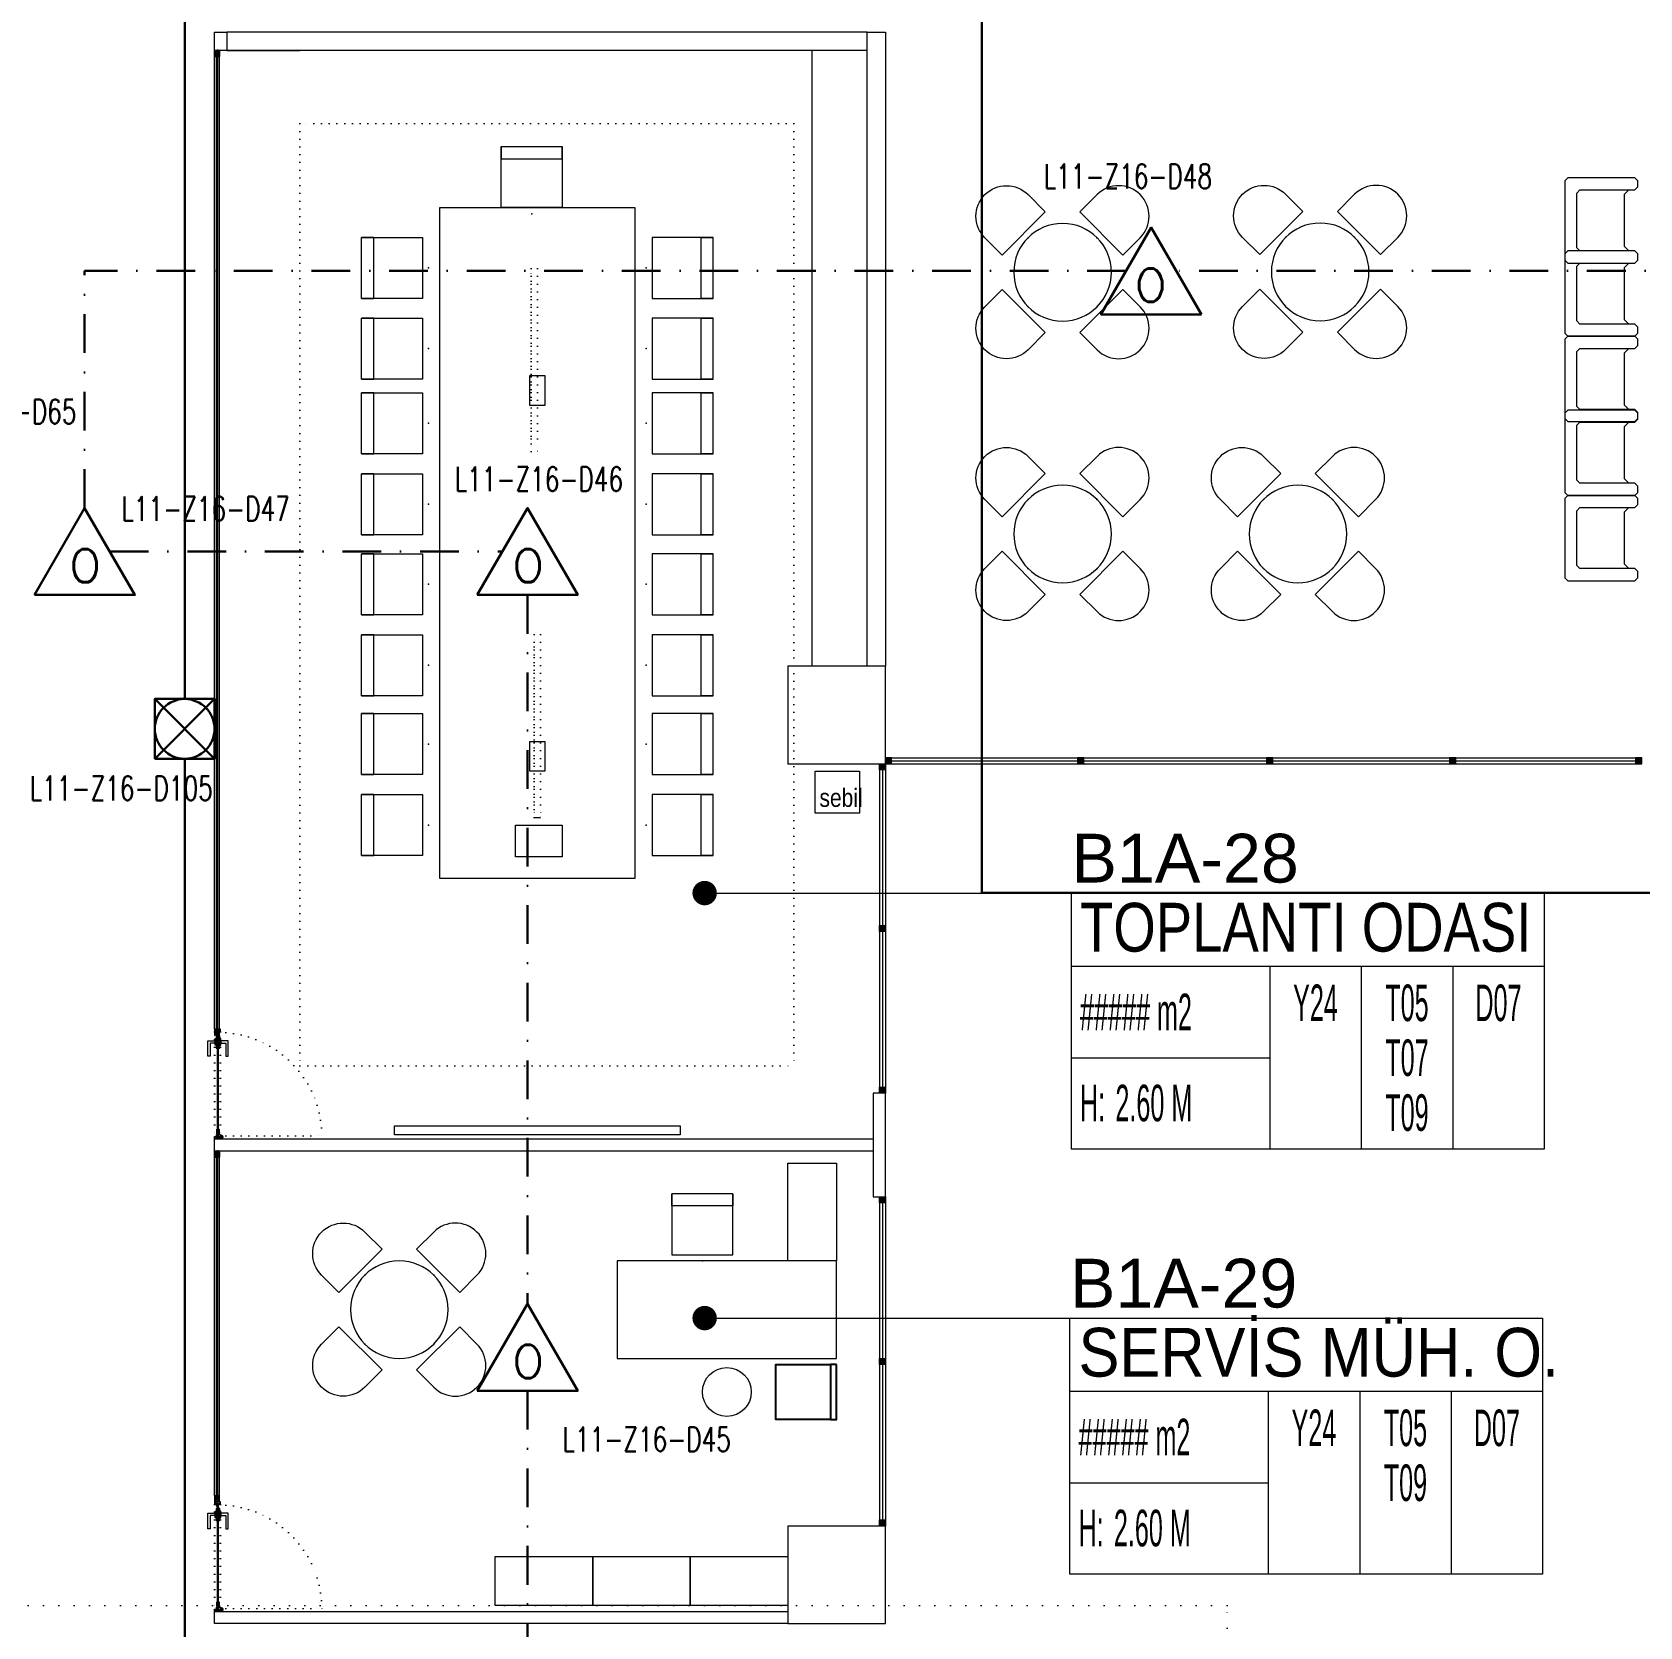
# Model space of a CAD drawing. Header units: metres. Extents: x -19121 to 152404, y -12107 to 29421.
# Drawn here: x 84940 to 86258, y 5682 to 6990 of the extents above; entities that cross this region are included whole.
import ezdxf
from ezdxf.enums import TextEntityAlignment as Align

# ---------------------------------------------------------------- set-up
doc = ezdxf.new("R2010")
doc.units = ezdxf.units.M
doc.header["$LTSCALE"] = 50
doc.header["$MEASUREMENT"] = 0
doc.linetypes.add('DASHDOT', pattern=[25.4, 12.7, -6.35, 0, -6.35])
doc.linetypes.add('DOT2', pattern=[0.125, 0, -0.125])
doc.layers.get('0').update_dxf_attribs({"color": 9, "lineweight": 9})
for name, color, linetype, lineweight in [('0 @ 1', 9, 'Continuous', 9), ('00', 9, 'Continuous', 9), ('01', 9, 'Continuous', 9), ('05', 9, 'Continuous', 9), ('06C', 9, 'Continuous', 9), ('06D', 9, 'Continuous', 9), ('07K', 9, 'Continuous', 9), ('10', 9, 'Continuous', 9), ('11', 9, 'Continuous', 9), ('15', 9, 'Continuous', 9), ('20', 9, 'DOT2', 9), ('21_mahal200', 9, 'Continuous', 9), ('E-DEDEKTÖR NUMARALARI', 20, 'Continuous', 30), ('E-DUVAR TİPİ FLAŞÖR', 7, 'Continuous', 30), ('E-KABLO', 7, 'Continuous', 30), ('E-OPTİK DUMAN DEDEKTÖRÜ', 7, 'Continuous', 30)]:
    doc.layers.add(name, color=color, linetype=linetype, lineweight=lineweight)
doc.styles.add('Arial', font='arial.ttf', dxfattribs={"height": 2.5})
doc.styles.add('E-YAZI', font='txttw.shx', dxfattribs={"height": 200})
doc.styles.add('MuuM_TEXT-STANDART', font='ARIALN.TTF')
doc.dimstyles.new('MuuM_DIM200', dxfattribs={"dimscale": 20, "dimtxt": 2, "dimasz": 1, "dimexe": 1, "dimexo": 1, "dimgap": 1, "dimtad": 1, "dimdec": 1, "dimrnd": 0.5, "dimdsep": 46, "dimtxsty": 'MuuM_TEXT-STANDART', "dimblk": 'ARCHTICK', "dimcen": 0, "dimdle": 0.15, "dimclrd": 256, "dimclre": 256, "dimclrt": 256, "dimadec": 0, "dimazin": 0, "dimtfac": 5, "dimtdec": 1, "dimtix": 1, "dimtmove": 2, "dimatfit": 3, "dimldrblk": 'DOT', "dimfxl": 3, "dimfxlon": 1, "dimtolj": 1, "dimlwd": -1, "dimlwe": -1, "dimarcsym": 0})
pattern_1 = [(225, (-604.72494, -2171.82614), (-0.0883883476, 0.0883883476), []), (135, (-604.72494, -2171.82614), (0.0883883476, 0.0883883476), [])]

# ---------------------------------------------------------------- blocks, each defined once
blk = doc.blocks.new('100_OPTİK DUMAN DEDEKTÖRÜ 085')
at = {"layer": 'E-OPTİK DUMAN DEDEKTÖRÜ', "color": 4}
blk.add_lwpolyline([(2.059, 0), (0, 3.566), (-2.059, 0)], close=True, dxfattribs=at)
at = {"layer": 'E-OPTİK DUMAN DEDEKTÖRÜ', "color": 3, "style": 'E-YAZI'}
blk.add_text('O', height=1.36, dxfattribs=at).set_placement((-0.022, 1.201), align=Align.MIDDLE)
blk = doc.blocks.new('100_DUVAR TİPİ FLAŞÖR 085')
at = {"layer": 'E-DUVAR TİPİ FLAŞÖR', "color": 4}
blk.add_line((-1.224, 2.448), (1.224, 0), dxfattribs=at)
blk.add_lwpolyline([(-1.224, 0), (-1.224, 2.448), (1.224, 2.448), (1.224, 0)], close=True, dxfattribs=at)
blk.add_lwpolyline([(1.224, 2.448), (-1.224, 0)], dxfattribs=at)
blk.add_circle((0, 1.224), 1.224, dxfattribs=at)
blk = doc.blocks.new('p-kolon_80x80')
blk.add_lwpolyline([(-40, -40), (40, -40), (40, 40), (-40, 40)], close=True)
blk = doc.blocks.new('1.Bod.Ara.Sitatik Elk')
at = {"layer": '01'}
for p in [(1600, -2200), (1600, -2905)]:
    blk.add_blockref('p-kolon_80x80', p, dxfattribs=at)
blk = doc.blocks.new('p-strahle-alüminyumdoğramaprofili')
at = {"layer": '10'}
h = blk.add_hatch(dxfattribs=at)
h.set_pattern_fill('NET', color=256, angle=315, style=0)
h.set_pattern_definition(pattern_1)
h.paths.add_polyline_path([(-4.6, 2.6), (-4.7, 2.6), (-4.7, 2.8), (-4.7, 2.8), (-4.7, 2.8), (-4.7, 2.9), (-5, 2.9), (-5, 2.8), (-4.9, 2.8), (-5, 2.6), (-5.1, 2.7), (-5.2, 2.3), (-5.1, 2.3), (-5.1, 2.3), (-5, 2.5, 0.2599), (-4.9, 2.3), (-4.7, 2.3, 0.382682)])
h.paths.add_polyline_path([(-4.9, 2.5), (-4.7, 2.5, -2.16717)], flags=16)
h = blk.add_hatch(dxfattribs=at)
h.set_pattern_fill('NET', color=256, angle=315, style=0)
h.set_pattern_definition(pattern_1)
h.paths.add_polyline_path([(-4.6, 0.9), (-4.7, 0.9), (-4.7, 0.8), (-4.7, 0.7), (-4.7, 0.7), (-4.7, 0.6), (-5, 0.6), (-5, 0.7), (-4.9, 0.7), (-5, 0.9), (-5.1, 0.9), (-5.2, 1.2), (-5.1, 1.2), (-5.1, 1.2), (-5, 1, -0.2599), (-4.9, 1.2), (-4.7, 1.2, -0.382682)])
h.paths.add_polyline_path([(-4.9, 1), (-4.7, 1, 2.16717)], flags=16)
h = blk.add_hatch(dxfattribs=at)
h.set_pattern_fill('NET', color=256, angle=315, style=0)
h.set_pattern_definition([(225, (-608.45214, -2173.53612), (-0.0883883476, 0.0883883476), []), (135, (-608.45214, -2173.53612), (0.0883883476, 0.0883883476), [])])
h.paths.add_polyline_path([(-3.5, 2.3), (-3.5, 2.6), (-4.5, 2.6), (-4.5, 2.3)])
h = blk.add_hatch(dxfattribs=at)
h.set_pattern_fill('NET', color=256, angle=315, style=0)
h.set_pattern_definition([(225, (-608.45214, -2180.04526), (-0.0883883476, 0.0883883476), []), (135, (-608.45214, -2180.04526), (0.0883883476, 0.0883883476), [])])
h.paths.add_polyline_path([(-3.5, 0.9), (-3.5, 1.2), (-4.5, 1.2), (-4.5, 0.9)])
h = blk.add_hatch(dxfattribs=at)
h.set_pattern_fill('NET', color=256, angle=315, style=0)
h.set_pattern_definition([(225, (-629.50454, -2177.58922), (-0.0883883476, 0.0883883476), []), (135, (-629.50454, -2177.58922), (0.0883883476, 0.0883883476), [])])
h.paths.add_polyline_path([(0, 0.7), (0, 1.7), (-0.2, 1.7), (-0.2, 0.7)])
for points in [[(-5.1, 2.7), (-5.2, 2.3)], [(-5.1, 0.9), (-5.2, 1.2)], [(-4.9, 3.6), (-4.9, 3.2), (-4.6, 3.2), (-4.6, 2.9), (-4.5, 2.9), (-4.6, 2.6), (-4.7, 2.6), (-4.7, 2.8), (-4.7, 2.8), (-4.7, 2.8), (-4.7, 3), (-5, 3), (-5, 2.8), (-4.9, 2.8), (-5, 2.6), (-5.1, 2.7), (-5.1, 3.8), (-0.1, 3.8)], [(-5, 2.5), (-5.1, 2.3), (-5.1, 2.3)], [(-5, 1), (-5.1, 1.2), (-5.1, 1.2)], [(-4.7, 2.9), (-5, 2.9)], [(-4.7, 0.6), (-5, 0.6)], [(-2.8, 0.2), (-2.7, 0.2), (-2.7, 0), (-4.9, 0), (-4.9, 0.2), (-4.6, 0.2), (-4.6, 0.7), (-2.7, 0.7)], [(-4.5, 2.9), (-4.5, 2.9), (-4.5, 2.3)], [(-4.5, 0.9), (-4.5, 0.9), (-4.5, 1.3)], [(-3.5, 2.3), (-3.5, 2.6)], [(-3.5, 1.3), (-3.5, 0.9)], [(-2.1, 0.9), (-2.1, 2.6)], [(-0.2, 0.7), (0, 0.7), (0, 1.7)], [(-0.2, 1.7), (0, 1.7)]]:
    blk.add_lwpolyline(points, dxfattribs=at)
for points in [[(-0.2, 2.7), (-0.2, 2.2), (0, 2.2), (0, 2.1), (-0.2, 2.1), (-0.2, 0.4), (0, 0.4), (0, 0), (-0.1, 0), (-0.1, -0.2), (-5.1, -0.2), (-5.1, 0.9), (-5, 0.9), (-4.9, 0.7), (-5, 0.7), (-5, 0.3), (-4.7, 0.3), (-4.7, 0.9), (-4.6, 0.9), (-4.5, 0.9), (-1.3, 0.9), (-1.2, 1.2), (-0.9, 1.2), (-0.9, 0.6), (-0.6, 0.6), (-0.6, 2.7)], [(-2, 0.8), (-1.4, 0.8), (-1.4, 0.1), (-1.3, 0), (-1.3, 0), (-2.1, 0), (-2.1, 0.1), (-2, 0.2)]]:
    blk.add_lwpolyline(points, close=True, dxfattribs=at)
for points in [[(-0.6, 3.3), (-0.6, 3.6), (-4.9, 3.6), (-4.9, 3.6, 0.561743), (-5, 3.7, 0.595966), (-4.9, 3.6, -2.204878)], [(-4.7, 2.5), (-4.9, 2.5, 1)], [(-4.7, 1), (-4.9, 1, -1)], [(-4.6, 2.9), (-4.5, 3.4, -0.833203), (-4.2, 3.4, -0.447088)], [(-4.5, 2.6), (-1.2, 2.6, -0.414214), (-0.9, 2.2), (-0.9, 1.2)], [(-4.2, 3.4), (-4.2, 3, 0.414214), (-4.1, 2.9), (-0.8, 2.9), (-0.8, 3.6)], [(-2.7, 0.7), (-2.7, 0.3), (-2.8, 0.3, 1), (-2.8, 0.2, -1)], [(-0.1, 3.8), (-0.1, 3.6), (-0.5, 3.6), (-0.5, 3.1, -1), (-0.7, 3.1)], [(-0.7, 3.1, -0.305404), (-0.6, 3.3, -5.773092)]]:
    blk.add_lwpolyline(points, format="xyb", dxfattribs=at)
for centre, radius, start, end in [((-4.7, 2.5), 0.253, 168.6676, 234.1258), ((-4.7, 1.1), 0.253, 125.8742, 191.3324), ((-4.8, 2.4), 0.125, 139.5402, 40.4598), ((-4.8, 1.1), 0.125, 319.5402, 220.4598), ((-4.8, 2.5), 0.273, 305.9738, 36.4289), ((-4.8, 1), 0.273, 323.5711, 54.0262)]:
    blk.add_arc(centre, radius, start, end, dxfattribs=at)
blk = doc.blocks.new('*U360')
at = {"layer": '06D'}
for points in [[(5, 4), (802.6, 4)], [(5, 0), (802.6, 0)]]:
    blk.add_lwpolyline(points, dxfattribs=at)
at = {"layer": '15'}
for points in [[(2, 2.5), (805.6, 2.5)], [(805.6, 1.5), (2, 1.5)]]:
    blk.add_lwpolyline(points, dxfattribs=at)
at = {"layer": '0 @ 1', "linetype": 'Continuous', "xscale": -1}
blk.add_blockref('p-strahle-alüminyumdoğramaprofili', (-0.1, 0.2), dxfattribs=at)
at = {"layer": '0 @ 1', "linetype": 'Continuous'}
blk.add_blockref('p-strahle-alüminyumdoğramaprofili', (807.7, 0.2), dxfattribs=at)
blk = doc.blocks.new('_ArchTick')
at = {"color": 0, "linetype": 'ByBlock', "const_width": 0.15}
blk.add_lwpolyline([(-0.5, -0.5), (0.5, 0.5)], dxfattribs=at)
blk = doc.blocks.new('_Dot')
at = {"color": 0, "linetype": 'ByBlock', "lineweight": -2}
blk.add_line((-0.5, 0), (-1, 0), dxfattribs=at)
at = {"color": 0, "linetype": 'ByBlock', "const_width": 0.5}
blk.add_lwpolyline([(-0.25, 0, 1), (0.25, 0, 1)], format="xyb", close=True, dxfattribs=at)
blk = doc.blocks.new('0_roomno2')
blk.add_lwpolyline([(19.375, -10.5), (0, -10.5), (0, 0), (19.375, 0)], close=True)
for points in [[(0, -3), (19.375, -3)], [(8.125, -3), (8.125, -10.5)], [(11.875, -3), (11.875, -10.5)], [(15.625, -3), (15.625, -10.5)], [(0, -6.75), (8.125, -6.75)]]:
    blk.add_lwpolyline(points)
at = {"style": 'MuuM_TEXT-STANDART', "width": 0.6}
blk.add_text('H:', height=1.5, dxfattribs=at).set_placement((0.35, -8.608), align=Align.MIDDLE_LEFT)
at = {"style": 'Arial'}
blk.add_attdef('ODANO', (0, 1.17), '', height=2, dxfattribs=at)
blk.add_attdef('MEKANADI', text='', height=2, dxfattribs=at).set_placement((0.35, -3), align=Align.BOTTOM_LEFT)
at = {"style": 'MuuM_TEXT-STANDART', "width": 0.6}
for tag, p in [('YER01', (10, -4.5)), ('TAVAN01', (13.75, -4.5)), ('DUVAR01', (17.5, -4.5)), ('YER02', (10, -6.75)), ('TAVAN02', (13.75, -6.75)), ('DUVAR02', (17.5, -6.75)), ('YER03', (10, -9)), ('TAVAN03', (13.75, -9)), ('DUVAR03', (17.5, -9))]:
    blk.add_attdef(tag, text='', height=1.5, dxfattribs=at).set_placement(p, align=Align.MIDDLE_CENTER)
for tag, p in [('M2', (0.35, -4.875)), ('TEMIZTAVANYUKSEKLIGI', (1.8, -8.608))]:
    blk.add_attdef(tag, text='', height=1.5, dxfattribs=at).set_placement(p, align=Align.MIDDLE_LEFT)
blk = doc.blocks.new('prf-10x10')
blk.add_lwpolyline([(-5, -5), (5, -5), (5, 5), (-5, 5)], close=True)
at = {"color": 255}
blk.add_solid([(-5, -5), (5, -5), (-5, 5), (5, 5)], dxfattribs=at)
at = {"layer": '10'}
blk.add_point((0, 0), dxfattribs=at)
blk = doc.blocks.new('p-dog-ser-620')
at = {"layer": '06D'}
for points in [[(-620, 5), (-5, 5)], [(-620, 0), (-5, 0)]]:
    blk.add_lwpolyline(points, dxfattribs=at)
at = {"layer": '15'}
blk.add_lwpolyline([(-620, 2.5), (-5, 2.5)], dxfattribs=at)
at = {"layer": '10', "xscale": 0.5, "yscale": 0.5, "rotation": 90}
for p in [(-617.5, 2.5), (-460, 2.5), (-305, 2.5), (-155, 2.5), (-2.5, 2.5)]:
    blk.add_blockref('prf-10x10', p, dxfattribs=at)
blk = doc.blocks.new('p-dog-ser-270')
at = {"layer": '06D'}
for points in [[(-5, -5), (-5, -270)], [(0, -5), (0, -270)]]:
    blk.add_lwpolyline(points, dxfattribs=at)
at = {"layer": '15'}
blk.add_lwpolyline([(-2.5, -5), (-2.5, -270)], dxfattribs=at)
at = {"layer": '10', "xscale": -0.5, "yscale": 0.5, "rotation": 270}
for p in [(-2.5, -2.5), (-2.5, -135), (-2.5, -267.5)]:
    blk.add_blockref('prf-10x10', p, dxfattribs=at)
blk = doc.blocks.new('g-kapı kolu-p')
for points in [[(-5, 0.5), (5, 0.5), (5, 1.5), (-5, 1.5)], [(-2.7, 1.5), (2.7, 1.5), (2.7, 2.4), (-2.7, 2.4)], [(-5, -1.5), (5, -1.5), (5, -0.5), (-5, -0.5)], [(-2.7, -1.5), (2.7, -1.5), (2.7, -2.4), (-2.7, -2.4)]]:
    blk.add_lwpolyline(points, close=True)
for points in [[(11.8, 8.2), (-1, 8.2), (-1, 2.4), (0.9, 2.4), (0.9, 6.3), (11.8, 6.3), (11.8, 8.2)], [(11.8, -8.2), (-1, -8.2), (-1, -2.4), (0.9, -2.4), (0.9, -6.3), (11.8, -6.3), (11.8, -8.2)]]:
    blk.add_lwpolyline(points)
blk = doc.blocks.new('k-cambölme-kapı-p')
at = {"layer": '10'}
h = blk.add_hatch(dxfattribs=at)
h.set_pattern_fill('NET', color=256, angle=135, style=0)
h.set_pattern_definition([(135, (3753.7029, 560.85184), (-0.0883883476, -0.0883883476), []), (225, (3753.7029, 560.85184), (0.0883883476, -0.0883883476), [])])
h.paths.add_polyline_path([(2.1, -0.1), (2.1, 0), (2.1, 0), (2, 0.1), (2, 0.1), (2, 0.1), (2, 0.1), (2, -0.3), (1.9, -0.3), (1.9, -0.4), (1.9, -0.5), (1.7, -0.5), (1.8, -0.3), (1.7, -0.3), (1.5, -0.5), (1.4, -0.5), (1.6, -0.3), (1.6, -0.3), (1.5, -0.3), (1.3, -0.4), (1.3, -0.4), (1.3, -0.5), (1.3, -0.5), (1.3, -0.6), (1.3, -0.3), (1.3, -0.3), (1.2, -0.3), (1.2, -0.5), (1.2, -0.6), (1.2, -0.6), (1.3, -0.6), (3.5, -0.6), (3.5, -0.6), (3.4, -0.4), (3.4, -0.3), (3.4, -0.2), (3.4, -0.2), (3.4, -0.2), (2.7, -0.2), (2.7, -0.2), (2.9, -0.2, -1), (2.9, -0.2)])
h.paths.add_polyline_path([(2, -0.2), (2.1, -0.2), (2.1, -0.2), (2.1, -0.2), (2.1, -0.3), (2.9, -0.3), (2.9, -0.3), (2.6, -0.3), (2.5, -0.3), (2.5, -0.3), (2.5, -0.3), (2.5, -0.3), (2.5, -0.3), (2.4, -0.3), (2.4, -0.3), (2.1, -0.3), (2, -0.1), (2, -0.1), (2, -0.1)], flags=16)
h.paths.add_polyline_path([(2.4, -0.3), (2.5, -0.5), (2.1, -0.5), (2.1, -0.3)], flags=16)
h.paths.add_polyline_path([(2.6, -0.3), (2.9, -0.3), (2.9, -0.3), (3.3, -0.3, 0.166992), (3.3, -0.5), (2.7, -0.5), (2.6, -0.4)], flags=16)
h.paths.add_polyline_path([(3, -0.2), (3, -0.2), (3.3, -0.2, 0.10606), (3.3, -0.3), (3, -0.3)], flags=16)
h = blk.add_hatch(dxfattribs=at)
h.set_pattern_fill('NET', color=256, angle=135, style=0)
h.set_pattern_definition([(45, (474.94443, 2280.71206), (0.0883883476, -0.0883883476), []), (315, (474.94443, 2280.71206), (-0.0883883476, -0.0883883476), [])])
h.paths.add_polyline_path([(87.3, -0.2), (87.3, -0.2), (87.1, -0.2, 1), (87.1, -0.2), (87.9, -0.2), (87.9, 0), (87.9, 0), (88, 0.1), (88, 0.1), (88, 0.1), (88, -0.3), (88.1, -0.3), (88.1, -0.4), (88.1, -0.5), (88.3, -0.5), (88.2, -0.3), (88.3, -0.3), (88.5, -0.5), (88.6, -0.5), (88.4, -0.3), (88.4, -0.3), (88.5, -0.3), (88.7, -0.4), (88.7, -0.4), (88.7, -0.5), (88.7, -0.5), (88.7, -0.6), (88.7, -0.3), (88.7, -0.3), (88.8, -0.3), (88.8, -0.5), (88.8, -0.6), (88.8, -0.6), (88.7, -0.6), (86.5, -0.6), (86.5, -0.6), (86.6, -0.4), (86.6, -0.3), (86.6, -0.2), (86.6, -0.2), (86.6, -0.2)])
h.paths.add_polyline_path([(87.3, -0.5), (87.4, -0.4), (87.4, -0.3), (87.1, -0.3), (87.1, -0.3), (87, -0.3), (87, -0.3), (87, -0.2), (87, -0.2), (86.7, -0.2, -0.292264), (86.7, -0.5)], flags=16)
h.paths.add_polyline_path([(87.5, -0.5), (87.6, -0.5), (87.5, -0.4)], flags=16)
h.paths.add_polyline_path([(87.6, -0.4), (87.7, -0.5), (87.9, -0.5), (87.9, -0.3), (87.6, -0.3)], flags=16)
h.paths.add_polyline_path([(87.6, -0.5), (87.7, -0.6), (87.7, -0.5)], flags=16)
for points in [[(2, -0.3), (2, 2.1), (2.1, 2.1), (2.1, 2.3, 0.414214), (1.9, 2.4), (0.1, 2.4, 0.414214), (0, 2.4), (0, -2.4, 0.414214), (0.1, -2.4), (2.1, -2.4), (2.1, -2.3), (2.1, -2.2), (2.1, -2.2), (2.1, -2.2), (2.1, -2.2), (2.1, -2.2), (2.1, -0.9)], [(88, -0.3), (88, 2.1), (87.9, 2.1), (87.9, 2.3, -0.414214), (88.1, 2.4), (89.9, 2.4, -0.414214), (90, 2.4), (90, -2.4, -0.414214), (89.9, -2.4), (87.9, -2.4), (87.9, -2.3), (87.9, -2.2), (87.9, -2.2), (87.9, -2.2), (87.9, -2.2), (87.9, -2.2), (87.9, -0.9)], [(1.5, -0.3), (1.3, -0.4), (1.3, -0.4), (1.3, -0.5), (1.3, -0.5), (1.3, -0.6), (1.3, -0.3), (1.3, -0.3), (1.2, -0.3), (1.2, -0.5), (1.2, -0.6), (1.2, -0.6), (1.3, -0.6), (3.5, -0.6), (3.5, -0.6), (3.4, -0.4), (3.4, -0.3), (3.4, -0.2), (3.4, -0.2), (3.4, -0.2), (2.7, -0.2), (2.7, -0.2), (2.9, -0.2, -1), (2.9, -0.2, -1)], [(88.5, -0.3), (88.7, -0.4), (88.7, -0.4), (88.7, -0.5), (88.7, -0.5), (88.7, -0.6), (88.7, -0.3), (88.7, -0.3), (88.8, -0.3), (88.8, -0.5), (88.8, -0.6), (88.8, -0.6), (88.7, -0.6), (86.5, -0.6), (86.5, -0.6), (86.6, -0.4), (86.6, -0.3), (86.6, -0.2), (86.6, -0.2), (86.6, -0.2), (87.3, -0.2), (87.3, -0.2), (87.1, -0.2, 1), (87.1, -0.2, 1)], [(86.7, -0.5), (87.3, -0.5), (87.4, -0.4), (87.4, -0.3), (87.1, -0.3), (87.1, -0.3), (87, -0.3), (87, -0.3), (87, -0.2), (87, -0.2), (86.7, -0.2, 1)]]:
    blk.add_lwpolyline(points, format="xyb", dxfattribs=at)
at = {"layer": '10', "linetype": 'DASHDOT', "ltscale": 0.05}
for points in [[(3.2, 3.6), (0.2, 3.6)], [(1.7, 2.1), (1.7, 4.9)], [(6.1, 1.4), (6.1, -0.5)]]:
    blk.add_lwpolyline(points, dxfattribs=at)
at = {"layer": '10'}
for points in [[(1.8, 2.3), (0.2, 2.3), (0.2, 2), (0.4, 2), (0.4, 1.9), (0.2, 1.9), (0.2, 1.2), (0.4, 1.2), (0.4, -0.4), (0.2, -0.4), (0.2, -1.2), (0.4, -1.2), (0.4, -1.4), (0.2, -1.4), (0.2, -2.2), (1.8, -2.2), (1.8, -1.7), (1.6, -1.7), (1.6, -1.6), (1.8, -1.6), (1.8, -1.4), (1.6, -1.4), (1.6, -1.2), (1.7, -1.2), (1.7, -0.8), (1.1, -0.8), (1.1, -0.1), (1.5, -0.1), (1.5, 1.9), (1.6, 2), (1.8, 2), (1.8, 2.3)], [(0.7, 3.6), (0.7, 2.4)], [(0.7, 2.3), (0.7, -0.2), (1.1, -0.2)], [(1.1, 2.4), (1.1, 2.9)], [(1.1, -0.1), (1.1, 2.3)], [(1.5, 1.9), (1.1, 1.9)], [(1.2, 1.9), (1.2, -0.1)], [(2.9, -0.2), (2.1, -0.1), (2.1, 0), (2.1, 0), (2, 0.1), (2, 0.1), (2, 0.1), (2, 0.1)], [(3.8, 0.9), (2.6, 3.2)], [(4.1, 1.3), (2.7, 4)], [(8.1, 0.9), (8.1, 1.3), (4.1, 1.3)], [(5.3, 0.9), (5.3, -0.2)], [(5.5, 1.3), (5.8, 1), (5.8, 0.9)], [(5.6, 0.9), (5.6, -0.2)], [(6.8, 1.3), (6.5, 1), (6.5, 0.9)], [(6.7, 0.9), (6.7, -0.2)], [(7, 0.9), (7, -0.2)], [(87.1, -0.2), (87.9, -0.2), (87.9, 0), (87.9, 0), (88, 0.1), (88, 0.1), (88, 0.1)], [(88.2, 2.3), (89.8, 2.3), (89.8, 2), (89.6, 2), (89.6, 1.9), (89.8, 1.9), (89.8, 1.2), (89.6, 1.2), (89.6, -0.4), (89.8, -0.4), (89.8, -1.2), (89.6, -1.2), (89.6, -1.4), (89.8, -1.4), (89.8, -2.2), (88.2, -2.2), (88.2, -1.7), (88.4, -1.7), (88.4, -1.6), (88.2, -1.6), (88.2, -1.4), (88.4, -1.4), (88.4, -1.2), (88.3, -1.2), (88.3, -0.8), (88.9, -0.8), (88.9, -0.1), (88.5, -0.1), (88.5, 1.9), (88.4, 2), (88.2, 2), (88.2, 2.3)], [(2.1, -0.9), (3.6, -0.9), (3.6, -0.6), (1.2, -0.6), (1.2, -0.3), (2, -0.3)], [(1.6, -0.3), (1.6, -0.3), (1.4, -0.5), (1.5, -0.5), (1.7, -0.3)], [(1.8, -0.3), (1.7, -0.5), (1.9, -0.5), (1.9, -0.4), (1.9, -0.3)], [(3.3, -0.5), (2.7, -0.5), (2.6, -0.4), (2.6, -0.3), (2.9, -0.3), (2.9, -0.3)], [(3.3, -0.3), (3.3, -0.3), (2.9, -0.3)], [(3, -0.3), (3, -0.2), (3, -0.2), (3.3, -0.2)], [(3, -0.3), (3.3, -0.3), (3.3, -0.3)], [(4.1, -0.2), (4.1, -0.5), (8.1, -0.5)], [(8.1, -0.5), (8.1, -0.2)], [(87.9, -0.9), (86.4, -0.9), (86.4, -0.6), (88.8, -0.6), (88.8, -0.3), (88, -0.3)], [(87.6, -0.5), (87.5, -0.4), (87.5, -0.5), (87.6, -0.5)], [(88.2, -0.3), (88.3, -0.5), (88.1, -0.5), (88.1, -0.4), (88.1, -0.3)], [(88.4, -0.3), (88.4, -0.3), (88.6, -0.5), (88.5, -0.5), (88.3, -0.3)]]:
    blk.add_lwpolyline(points, dxfattribs=at)
for points in [[(2, -0.1), (2, -0.1), (2, -0.2), (2.1, -0.2), (2.1, -0.2), (2.1, -0.2), (2.1, -0.3), (2.9, -0.3), (2.9, -0.3), (2.6, -0.3), (2.5, -0.3), (2.5, -0.3), (2.5, -0.3), (2.5, -0.3), (2.5, -0.3), (2.4, -0.3), (2.4, -0.3), (2.1, -0.3), (2, -0.1)], [(2.1, -0.5), (2.1, -0.3), (2.4, -0.3), (2.5, -0.5), (2.5, -0.5)], [(87.9, -0.5), (87.9, -0.3), (87.6, -0.3), (87.6, -0.4), (87.7, -0.5)], [(87.6, -0.5), (87.7, -0.5), (87.7, -0.6)]]:
    blk.add_lwpolyline(points, close=True, dxfattribs=at)
blk.add_circle((1.7, 3.7), 1.02, dxfattribs=at)
for centre, start, end in [((3.6, -0.4), 148.8979, 173.1144), ((3.6, -0.4), 176.143, 214.0649), ((86.4, -0.4), 325.9351, 31.1021)]:
    blk.add_arc(centre, 0.322, start, end, dxfattribs=at)
at = {"layer": '15', "linetype": 'DOT2'}
blk.add_lwpolyline([(2.5, 0.4), (2.5, 85.4)], dxfattribs=at)
at = {"layer": '15'}
blk.add_lwpolyline([(2.6, 0.9), (87.4, 0.9), (87.5, 0.8), (87.5, -0.1), (87.4, -0.2), (2.6, -0.2), (2.6, -0.2), (2.5, -0.1), (2.5, 0.8), (2.6, 0.9)], dxfattribs=at)
at = {"layer": '15', "linetype": 'DOT2'}
blk.add_arc((2.5, 0.4), 85, 0, 90, dxfattribs=at)
at = {"layer": '20'}
for p, q in [((87.9, 2.4), (2.1, 2.4)), ((87.9, 2.1), (2.1, 2.1)), ((87.9, -2.2), (2.1, -2.2)), ((87.9, -2.4), (2.1, -2.4))]:
    blk.add_line(p, q, dxfattribs=at)
at = {"layer": '06C', "xscale": -1}
blk.add_blockref('g-kapı kolu-p', (79.6, 0.4), dxfattribs=at)
blk = doc.blocks.new('*U357')
at = {"layer": '06D'}
for points in [[(5, 4), (282.6, 4)], [(5, 0), (282.6, 0)]]:
    blk.add_lwpolyline(points, dxfattribs=at)
at = {"layer": '15'}
for points in [[(2, 2.5), (285.6, 2.5)], [(285.6, 1.5), (2, 1.5)]]:
    blk.add_lwpolyline(points, dxfattribs=at)
at = {"layer": '0 @ 1', "linetype": 'Continuous', "xscale": -1}
blk.add_blockref('p-strahle-alüminyumdoğramaprofili', (-0.1, 0.2), dxfattribs=at)
at = {"layer": '0 @ 1', "linetype": 'Continuous'}
blk.add_blockref('p-strahle-alüminyumdoğramaprofili', (287.7, 0.2), dxfattribs=at)
blk = doc.blocks.new('m-vw-sandalye-02')
at = {"lineweight": -3, "ltscale": 0.5}
for points in [[(-22.5, 0), (-22.5, -5), (22.5, -5), (22.5, 0)], [(-22.5, -5), (22.5, -5), (22.5, -50), (-22.5, -50)]]:
    blk.add_lwpolyline(points, close=True, dxfattribs=at)
blk = doc.blocks.new('p-sandalye-03')
for points in [[(-5, -25.1), (-5, 24.9), (-55, 24.9), (-55, -25.1), (-5, -25.1)], [(-55, 24.9), (-45, 24.9), (-45, -25.1), (-55, -25.1)]]:
    blk.add_lwpolyline(points)
blk.add_point((0, -0.1))
blk = doc.blocks.new('p-ofis modülü-02-s')
blk.add_lwpolyline([(-182, -2), (-102, -2), (-102, -182), (-182, -182)], close=True)
blk.add_lwpolyline([(-102, -2), (-102, -42), (-22, -42), (-22, -2), (-102, -2)])
at = {"xscale": -0.9999999999999998, "rotation": 359.9999999981877}
blk.add_blockref('p-sandalye-03', (-102, -112), dxfattribs=at)
blk = doc.blocks.new('p-sehpa')
at = {"layer": '05'}
blk.add_circle((0, 0), 20, dxfattribs=at)
blk = doc.blocks.new('p-sandalye-01')
blk.add_lwpolyline([(-5, -25), (-5, -25), (-25, -25, -1), (-25, 25), (-5, 25), (-5, 25)], format="xyb", close=True)
blk.add_point((0, 0.1))
blk = doc.blocks.new('gr-p-birim eleman yuv')
blk.add_circle((0, 0), 0.5)
blk = doc.blocks.new('p-masa-yuvarlak-4lü')
at = {"rotation": 270}
blk.add_blockref('p-sandalye-01', (0, 40), dxfattribs=at)
at = {"xscale": 80, "yscale": 80, "zscale": 80}
blk.add_blockref('gr-p-birim eleman yuv', (0, 0), dxfattribs=at)
blk.add_blockref('p-sandalye-01', (-40, 0))
at = {"xscale": -1}
blk.add_blockref('p-sandalye-01', (40, 0), dxfattribs=at)
at = {"xscale": -1, "rotation": 270}
blk.add_blockref('p-sandalye-01', (0, -40), dxfattribs=at)
blk = doc.blocks.new('gr-p-birim')
blk.add_lwpolyline([(-0.5, -0.5), (0.5, -0.5), (0.5, 0.5), (-0.5, 0.5)], close=True)
blk = doc.blocks.new('1.Bod.Ara.Mimari Elk')
for p, q in [((1100, -1655), (1160, -1655)), ((1625, -1655), (1565, -1655)), ((1580, -2160), (1580, -1655)), ((1625, -2160), (1580, -2160))]:
    blk.add_line(p, q)
at = {"color": 2}
blk.add_line((1352.16, -2283.86), (1357.16, -2283.86), dxfattribs=at)
for points in [[(1274.66, -1783.86), (1434.66, -1783.86), (1434.66, -2333.86), (1274.66, -2333.86)], [(1348.53, -1921.61), (1360.78, -1921.61), (1360.78, -1946.1), (1348.53, -1946.1)], [(1348.53, -2221.61), (1360.78, -2221.61), (1360.78, -2246.1), (1348.53, -2246.1)], [(1582.48, -2246.04), (1618.8, -2246.04), (1618.8, -2280.49), (1582.48, -2280.49)], [(1336.59, -2290.35), (1374.95, -2290.35), (1374.95, -2316.24), (1336.59, -2316.24)], [(1237.48, -2536.9), (1471.83, -2536.9), (1471.83, -2544.27), (1237.48, -2544.27)]]:
    blk.add_lwpolyline(points, close=True)
at = {"layer": '00'}
for p, q in [((1625, -1640), (1100, -1640)), ((1100, -1640), (1100, -1655)), ((1625, -1655), (1100, -1655))]:
    blk.add_line(p, q, dxfattribs=at)
at = {"layer": '00', "color": 2, "linetype": 'DOT2'}
for p, q in [((1565, -1715), (1160, -1715)), ((1160, -1715), (1160, -2487.5)), ((1565, -1715), (1565, -2487.5)), ((1349.66, -1833.86), (1349.66, -1983.86)), ((1352.16, -2133.86), (1352.16, -2283.86)), ((1160, -2487.5), (1565, -2487.5))]:
    blk.add_line(p, q, dxfattribs=at)
at = {"layer": '00'}
blk.add_lwpolyline([(1625, -2160), (1625, -1640), (1640, -1640), (1640, -2160)], close=True, dxfattribs=at)
at = {"layer": '00', "color": 2, "linetype": 'DOT2'}
for points in [[(1349.66, -1833.86), (1354.66, -1833.86), (1354.66, -1983.86), (1349.66, -1983.86)], [(1352.16, -2133.86), (1357.16, -2133.86), (1357.16, -2283.86), (1352.16, -2283.86)]]:
    blk.add_lwpolyline(points, close=True, dxfattribs=at)
at = {"layer": '05'}
for p, q in [((2245.82, -1772.93), (2249.36, -1769.4)), ((2245.82, -1815.86), (2245.82, -1772.93)), ((2245.82, -1815.86), (2249.36, -1819.4)), ((2245.82, -1832.89), (2249.36, -1829.35)), ((2245.82, -1875.82), (2245.82, -1832.89)), ((2245.82, -1875.82), (2249.36, -1879.35)), ((2245.82, -1902.89), (2249.36, -1899.35)), ((2245.82, -1945.82), (2245.82, -1902.89)), ((2245.82, -1945.82), (2249.36, -1949.35)), ((2245.82, -1963.42), (2249.36, -1959.89)), ((2245.82, -2006.35), (2245.82, -1963.42)), ((2245.82, -2006.35), (2249.36, -2009.89)), ((2245.82, -2033.42), (2249.36, -2029.89)), ((2245.82, -2076.35), (2245.82, -2033.42)), ((2245.82, -2076.35), (2249.36, -2079.89))]:
    blk.add_line(p, q, dxfattribs=at)
for points in [[(2256.86, -1761.9), (2254.36, -1759.4), (2199.36, -1759.4), (2196.86, -1761.9), (2196.86, -1826.9), (2199.36, -1829.4), (2254.36, -1829.4), (2256.86, -1826.9), (2256.86, -1821.9), (2254.36, -1819.4), (2209.36, -1819.4), (2206.86, -1816.9), (2206.86, -1771.9), (2209.36, -1769.4), (2254.36, -1769.4), (2256.86, -1766.9)], [(2256.86, -1821.85), (2254.36, -1819.35), (2199.36, -1819.35), (2196.86, -1821.85), (2196.86, -1886.85), (2199.36, -1889.35), (2254.36, -1889.35), (2256.86, -1886.85), (2256.86, -1881.85), (2254.36, -1879.35), (2209.36, -1879.35), (2206.86, -1876.85), (2206.86, -1831.85), (2209.36, -1829.35), (2254.36, -1829.35), (2256.86, -1826.85)], [(2256.86, -1891.85), (2254.36, -1889.35), (2199.36, -1889.35), (2196.86, -1891.85), (2196.86, -1956.85), (2199.36, -1959.35), (2254.36, -1959.35), (2256.86, -1956.85), (2256.86, -1951.85), (2254.36, -1949.35), (2209.36, -1949.35), (2206.86, -1946.85), (2206.86, -1901.85), (2209.36, -1899.35), (2254.36, -1899.35), (2256.86, -1896.85)], [(2256.86, -1952.39), (2254.36, -1949.89), (2199.36, -1949.89), (2196.86, -1952.39), (2196.86, -2017.39), (2199.36, -2019.89), (2254.36, -2019.89), (2256.86, -2017.39), (2256.86, -2012.39), (2254.36, -2009.89), (2209.36, -2009.89), (2206.86, -2007.39), (2206.86, -1962.39), (2209.36, -1959.89), (2254.36, -1959.89), (2256.86, -1957.39)], [(2256.86, -2022.39), (2254.36, -2019.89), (2199.36, -2019.89), (2196.86, -2022.39), (2196.86, -2087.39), (2199.36, -2089.89), (2254.36, -2089.89), (2256.86, -2087.39), (2256.86, -2082.39), (2254.36, -2079.89), (2209.36, -2079.89), (2206.86, -2077.39), (2206.86, -2032.39), (2209.36, -2029.89), (2254.36, -2029.89), (2256.86, -2027.39)]]:
    blk.add_lwpolyline(points, close=True, dxfattribs=at)
at = {"layer": '10'}
blk.add_lwpolyline([(1090, -1655), (1090, -1640), (1100, -1640), (1100, -1655)], close=True, dxfattribs=at)
at = {"layer": '11'}
for points in [[(1630, -2595), (1640, -2595), (1640, -2510), (1630, -2510)], [(1630, -2557.5), (1090, -2557.5), (1090, -2547.5), (1630, -2547.5)], [(1090, -2935), (1560, -2935), (1560, -2945), (1090, -2945)]]:
    blk.add_lwpolyline(points, close=True, dxfattribs=at)
at = {"layer": '20', "ltscale": 2}
for p, q in [((1920, -2930), (860, -2930)), ((1920, -5330), (1920, -2930))]:
    blk.add_line(p, q, dxfattribs=at)
at = {"linetype": 'Continuous', "rotation": 90.00000000000001}
for name, p in [('*U360', (1094, -2462.59)), ('*U357', (1094, -2845.07))]:
    blk.add_blockref(name, p, dxfattribs=at)
for p in [(1640, -2240), (1640, -2595)]:
    blk.add_blockref('p-dog-ser-270', p)
at = {"layer": '05', "color": 1, "xscale": -1, "rotation": 315}
for p in [(1785.18, -1836.88), (1996.36, -1836.59), (1785.18, -2051.5), (1978.17, -2051.5), (1241.46, -2687.5)]:
    blk.add_blockref('p-masa-yuvarlak-4lü', p, dxfattribs=at)
at = {"layer": '05', "extrusion": (0, 0, -1), "zscale": -1}
for name, p, rotation in [('p-sandalye-03', (-1349.99, -1788.86), 270), ('p-sandalye-03', (-1265.5, -1833.47), 180), ('p-sandalye-03', (-1265.5, -1899.52), 180), ('p-sandalye-03', (-1265.5, -1960.79), 180), ('p-sandalye-03', (-1265.5, -2027.24), 180), ('p-sandalye-03', (-1265.5, -2092.85), 180), ('p-sandalye-03', (-1265.5, -2159.29), 180), ('p-sandalye-03', (-1265.5, -2223.85), 180), ('p-sandalye-03', (-1265.5, -2290.29), 180), ('p-ofis modülü-02-s', (-1602, -2545.5), 90.00000000000001)]:
    blk.add_blockref(name, p, dxfattribs=dict(at, rotation=rotation))
at = {"layer": '05', "extrusion": (0, 0, -1), "xscale": -1, "zscale": -1}
for name, p, rotation in [('p-sandalye-03', (-1443.81, -1833.47), 180), ('p-sandalye-03', (-1443.81, -1899.52), 180), ('p-sandalye-03', (-1443.81, -1960.79), 180), ('p-sandalye-03', (-1443.81, -2027.24), 180), ('p-sandalye-03', (-1443.81, -2092.85), 180), ('p-sandalye-03', (-1443.81, -2159.29), 180), ('p-sandalye-03', (-1443.81, -2223.85), 180), ('p-sandalye-03', (-1443.81, -2290.29), 180), ('m-vw-sandalye-02', (-1600, -2755), 90)]:
    blk.add_blockref(name, p, dxfattribs=dict(at, rotation=rotation))
at = {"layer": '05', "rotation": 180}
blk.add_blockref('p-sehpa', (1510, -2755), dxfattribs=at)
at = {"layer": '05', "xscale": -40, "yscale": 80, "rotation": 90}
for p in [(1360, -2910), (1440, -2910), (1520, -2910)]:
    blk.add_blockref('gr-p-birim', p, dxfattribs=at)
at = {"layer": '07K', "xscale": -1, "rotation": 270}
for p in [(1092.44, -2547.58), (1092.44, -2935.08)]:
    blk.add_blockref('k-cambölme-kapı-p', p, dxfattribs=at)
at = {"layer": '10'}
blk.add_blockref('p-dog-ser-620', (2260, -2240), dxfattribs=at)
at = {"layer": '21_mahal200'}
ref = blk.add_blockref('0_roomno2', (1792.51, -2345.94), dxfattribs=dict(at, xscale=20, yscale=20, zscale=20))
ref.add_attrib('ODANO', 'B1A-28', (1792.51, -2337.29), dxfattribs={"layer": '0', "height": 40, "style": 'Arial'})
ref.add_attrib('MEKANADI', 'TOPLANTI ODASI', dxfattribs={"layer": '0', "height": 40, "style": 'Arial', "width": 0.8}).set_placement((1799.51, -2405.94), align=Align.BOTTOM_LEFT)
ref.add_attrib('M2', '##### m2', dxfattribs={"layer": '0', "height": 30, "style": 'MuuM_TEXT-STANDART', "width": 0.6}).set_placement((1799.51, -2443.44), align=Align.MIDDLE_LEFT)
ref.add_attrib('TEMIZTAVANYUKSEKLIGI', '2.60 M', dxfattribs={"layer": '0', "height": 30, "style": 'MuuM_TEXT-STANDART', "width": 0.6}).set_placement((1828.51, -2518.09), align=Align.MIDDLE_LEFT)
ref.add_attrib('YER01', 'Y24', dxfattribs={"layer": '0', "height": 30, "style": 'MuuM_TEXT-STANDART', "width": 0.6}).set_placement((1992.51, -2435.94), align=Align.MIDDLE_CENTER)
ref.add_attrib('TAVAN01', 'T05', dxfattribs={"layer": '0', "height": 30, "style": 'MuuM_TEXT-STANDART', "width": 0.6}).set_placement((2067.51, -2435.94), align=Align.MIDDLE_CENTER)
ref.add_attrib('DUVAR01', 'D07', dxfattribs={"layer": '0', "height": 30, "style": 'MuuM_TEXT-STANDART', "width": 0.6}).set_placement((2142.51, -2435.94), align=Align.MIDDLE_CENTER)
ref.add_attrib('TAVAN02', 'T07', dxfattribs={"layer": '0', "height": 30, "style": 'MuuM_TEXT-STANDART', "width": 0.6}).set_placement((2067.51, -2480.94), align=Align.MIDDLE_CENTER)
ref.add_attrib('TAVAN03', 'T09', dxfattribs={"layer": '0', "height": 30, "style": 'MuuM_TEXT-STANDART', "width": 0.6}).set_placement((2067.51, -2525.94), align=Align.MIDDLE_CENTER)
ref = blk.add_blockref('0_roomno2', (1791.26, -2694.43), dxfattribs=dict(at, xscale=20, yscale=20, zscale=20))
ref.add_attrib('ODANO', 'B1A-29', (1791.26, -2685.79), dxfattribs={"layer": '0', "height": 40, "style": 'Arial'})
ref.add_attrib('MEKANADI', 'SERVİS MÜH. O.', dxfattribs={"layer": '0', "height": 40, "style": 'Arial', "width": 0.9}).set_placement((1798.26, -2754.43), align=Align.BOTTOM_LEFT)
ref.add_attrib('M2', '##### m2', dxfattribs={"layer": '0', "height": 30, "style": 'MuuM_TEXT-STANDART', "width": 0.6}).set_placement((1798.26, -2791.93), align=Align.MIDDLE_LEFT)
ref.add_attrib('TEMIZTAVANYUKSEKLIGI', '2.60 M', dxfattribs={"layer": '0', "height": 30, "style": 'MuuM_TEXT-STANDART', "width": 0.6}).set_placement((1827.26, -2866.59), align=Align.MIDDLE_LEFT)
ref.add_attrib('YER01', 'Y24', dxfattribs={"layer": '0', "height": 30, "style": 'MuuM_TEXT-STANDART', "width": 0.6}).set_placement((1991.26, -2784.43), align=Align.MIDDLE_CENTER)
ref.add_attrib('TAVAN01', 'T05', dxfattribs={"layer": '0', "height": 30, "style": 'MuuM_TEXT-STANDART', "width": 0.6}).set_placement((2066.26, -2784.43), align=Align.MIDDLE_CENTER)
ref.add_attrib('DUVAR01', 'D07', dxfattribs={"layer": '0', "height": 30, "style": 'MuuM_TEXT-STANDART', "width": 0.6}).set_placement((2141.26, -2784.43), align=Align.MIDDLE_CENTER)
ref.add_attrib('TAVAN02', 'T09', dxfattribs={"layer": '0', "height": 30, "style": 'MuuM_TEXT-STANDART', "width": 0.6}).set_placement((2066.26, -2829.43), align=Align.MIDDLE_CENTER)
at = {"style": 'MuuM_TEXT-STANDART'}
blk.add_text('sebil', height=15, dxfattribs=at).set_placement((1585.92, -2275.26))
at = {"layer": '21_mahal200'}
for points in [[(1491.79, -2345.94), (1792.51, -2345.94)], [(1491.79, -2694.43), (1792.51, -2694.43)]]:
    blk.add_leader(points, dimstyle='MuuM_DIM200', override={"dimasz": 1, "dimfxl": 10}, dxfattribs=at)

msp = doc.modelspace()

# ---------------------------------------------------------------- linework, layer by layer
at = {"layer": 'E-KABLO', "color": 5, "linetype": 'Continuous', "ltscale": 0.05}
for p, q in [((85718.96, 7306.46), (85718.96, 6284.19)), ((85065.52, 7020), (85065.52, 6443.2)), ((85065.52, 4215), (85065.52, 6394.24)), ((85065.52, 6394.24), (85065.52, 5454.23)), ((88710.55, 6284.19), (85718.96, 6284.19))]:
    msp.add_line(p, q, dxfattribs=at)
at = {"layer": 'E-KABLO', "color": 6, "linetype": 'DASHDOT', "ltscale": 0.05}
for p, q in [((85837.24, 6794.15), (84983.52, 6794.15)), ((84983.52, 6599.8), (84983.52, 6794.15)), ((86564.85, 6794.15), (85878.41, 6794.15)), ((85004.11, 6564.15), (85325.98, 6564.15)), ((85346.57, 6528.49), (85346.57, 5947.2)), ((85346.57, 5875.89), (85346.57, 5503.45))]:
    msp.add_line(p, q, dxfattribs=at)

# ---------------------------------------------------------------- block references
for name in ['1.Bod.Ara.Mimari Elk', '1.Bod.Ara.Sitatik Elk']:
    msp.add_blockref(name, (84000, 8630))
at = {"layer": 'E-DUVAR TİPİ FLAŞÖR', "xscale": 20, "yscale": 20, "zscale": 20}
msp.add_blockref('100_DUVAR TİPİ FLAŞÖR 085', (85065.52, 6394.24), dxfattribs=at)
at = {"layer": 'E-OPTİK DUMAN DEDEKTÖRÜ', "yscale": 20, "zscale": 20}
for p, xscale in [((85857.83, 6758.49), 20), ((84983.52, 6528.49), -20), ((85346.57, 6528.49), -20), ((85346.57, 5875.89), -20)]:
    msp.add_blockref('100_OPTİK DUMAN DEDEKTÖRÜ 085', p, dxfattribs=dict(at, xscale=xscale))

# ---------------------------------------------------------------- texts
at = {"layer": 'E-DEDEKTÖR NUMARALARI', "style": 'E-YAZI', "width": 0.7}
for s, p in [('L11-Z16-D48', (85769.76, 6861.88)), ('L11-Z16-D65', (84838.83, 6668.87)), ('L11-Z16-D46', (85286.92, 6613.48)), ('L11-Z16-D47', (85013.73, 6589.17)), ('L11-Z16-D105', (84938.58, 6360.03)), ('L11-Z16-D45', (85375.32, 5826.22))]:
    msp.add_text(s, height=20, dxfattribs=at).set_placement(p)

doc.saveas('drawing.dxf')
